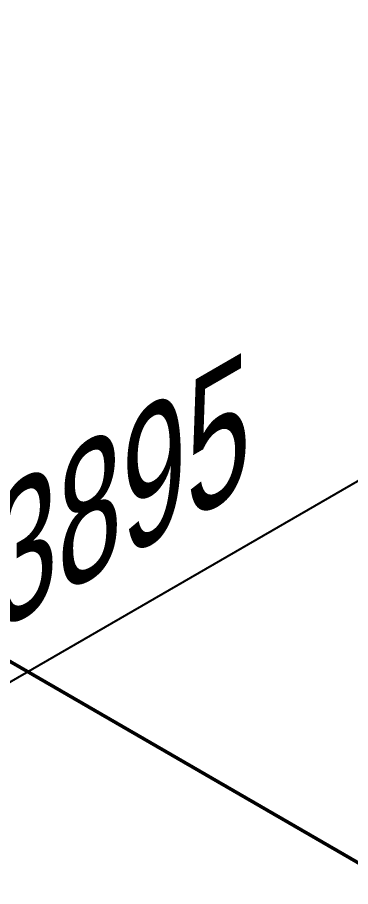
# Model space of a CAD drawing. Header units: millimetres. Extents: x 0 to 594, y 0 to 420.
# Drawn here: x 165.25 to 172.22, y 255.45 to 273.61 of the extents above; entities that cross this region are included whole.
import ezdxf

# ---------------------------------------------------------------- set-up
doc = ezdxf.new("R2010")
doc.units = ezdxf.units.MM
doc.header["$LTSCALE"] = 0.25
doc.layers.add('치수', color=1, linetype='Continuous')
doc.layers.add('파이프 작은 보어', color=30, linetype='Continuous', lineweight=50)
doc.styles.add('AdskIsoMetric', font='arial.ttf', dxfattribs={"width": 0.8, "height": 2.5})
doc.styles.add('AdskIsoMetric-30', font='arial.ttf', dxfattribs={"width": 0.8, "height": 2.5})
doc.styles.add('AdskIsoMetric30', font='arial.ttf', dxfattribs={"width": 0.8, "oblique": 30, "height": 2.5})
doc.dimstyles.new('AdskIsoMetric', dxfattribs={"dimtxt": 2.5, "dimasz": 2.5, "dimexe": 1, "dimexo": 2, "dimgap": 0.8, "dimtad": 1, "dimdec": 0, "dimrnd": 1, "dimzin": 0, "dimdsep": 46, "dimtxsty": 'AdskIsoMetric', "dimcen": 0, "dimclrt": 7, "dimadec": 0, "dimazin": 0, "dimtfac": 1, "dimtdec": 0, "dimtmove": 1, "dimatfit": 3, "dimfxl": 0, "dimfrac": 2, "dimtolj": 1, "dimtzin": 0, "dimarcsym": 0})

# ---------------------------------------------------------------- blocks, each defined once
blk = doc.blocks.new('*D69')
at = {"layer": 'Defpoints', "color": 0}
for p in [(152.474, 267.441), (209.263, 234.653), (209.263, 219.653)]:
    blk.add_point(p, dxfattribs=at)
at = {"layer": '치수', "color": 0, "lineweight": -2}
for p, q in [((152.474, 265.131), (152.474, 251.286)), ((154.639, 251.191), (207.098, 220.903)), ((209.263, 232.344), (209.263, 218.499))]:
    blk.add_line(p, q, dxfattribs=at)
at = {"layer": '치수', "color": 0}
for points in [[(154.847, 251.552), (154.43, 250.83), (152.474, 252.441)], [(207.306, 221.264), (206.889, 220.543), (209.263, 219.653)]]:
    blk.add_solid(points, dxfattribs=at)
at = {"layer": '치수', "color": 7, "insert": (180.868, 238.665), "char_height": 2.5, "attachment_point": 5, "rotation": 330, "style": 'AdskIsoMetric-30'}
blk.add_mtext('\\A1;4268', dxfattribs=at)
blk = doc.blocks.new('*D71')
at = {"layer": 'Defpoints', "color": 0}
for p in [(177.201, 281.717), (152.474, 267.441), (152.474, 252.441)]:
    blk.add_point(p, dxfattribs=at)
at = {"layer": '치수', "color": 0, "lineweight": -2}
for p, q in [((177.201, 279.408), (177.201, 265.562)), ((175.036, 265.467), (154.639, 253.691)), ((152.474, 265.131), (152.474, 251.286))]:
    blk.add_line(p, q, dxfattribs=at)
at = {"layer": '치수', "color": 0}
for points in [[(174.827, 265.828), (175.244, 265.106), (177.201, 266.717)], [(154.43, 254.052), (154.847, 253.33), (152.474, 252.441)]]:
    blk.add_solid(points, dxfattribs=at)
at = {"layer": '치수', "color": 7, "insert": (166.817, 263.34), "char_height": 2.5, "attachment_point": 5, "rotation": 30, "style": 'AdskIsoMetric30'}
blk.add_mtext('\\A1;3895', dxfattribs=at)

msp = doc.modelspace()

# ---------------------------------------------------------------- linework, layer by layer
at = {"layer": '파이프 작은 보어'}
msp.add_lwpolyline([(157.7768, 264.3788), (203.9595, 237.7152)], dxfattribs=at)

# ---------------------------------------------------------------- dimensions: what is measured, and where the dimension line sits
at = {"layer": '치수'}
for base, p1, p2, angle, text, override, picture, middle in [((152.4735, 252.4407), (177.2008, 281.717), (152.4735, 267.4407), 210, '3895', {"dimtad": 0, "dimlfac": 136.415155, "dimtxsty": 'AdskIsoMetric30', "dimse1": 0, "dimse2": 0, "dimsd1": 0, "dimsd2": 0, "dimtmove": 1}, '*D71', (166.8169, 263.3397)), ((209.2628, 219.6534), (152.4735, 267.4407), (209.2628, 234.6534), 330, '4268', {"dimtad": 0, "dimlfac": 65.082065, "dimtxsty": 'AdskIsoMetric-30', "dimse1": 0, "dimse2": 0, "dimsd1": 0, "dimsd2": 0, "dimtmove": 1}, '*D69', (180.8682, 238.6649))]:
    dim = msp.add_linear_dim(base=base, p1=p1, p2=p2, angle=angle, text=text, dimstyle='AdskIsoMetric', override=override, dxfattribs=at)
    dim.commit()
    dim.dimension.update_dxf_attribs({"geometry": picture, "text_midpoint": middle, "dimtype": 160})

doc.saveas('drawing.dxf')
